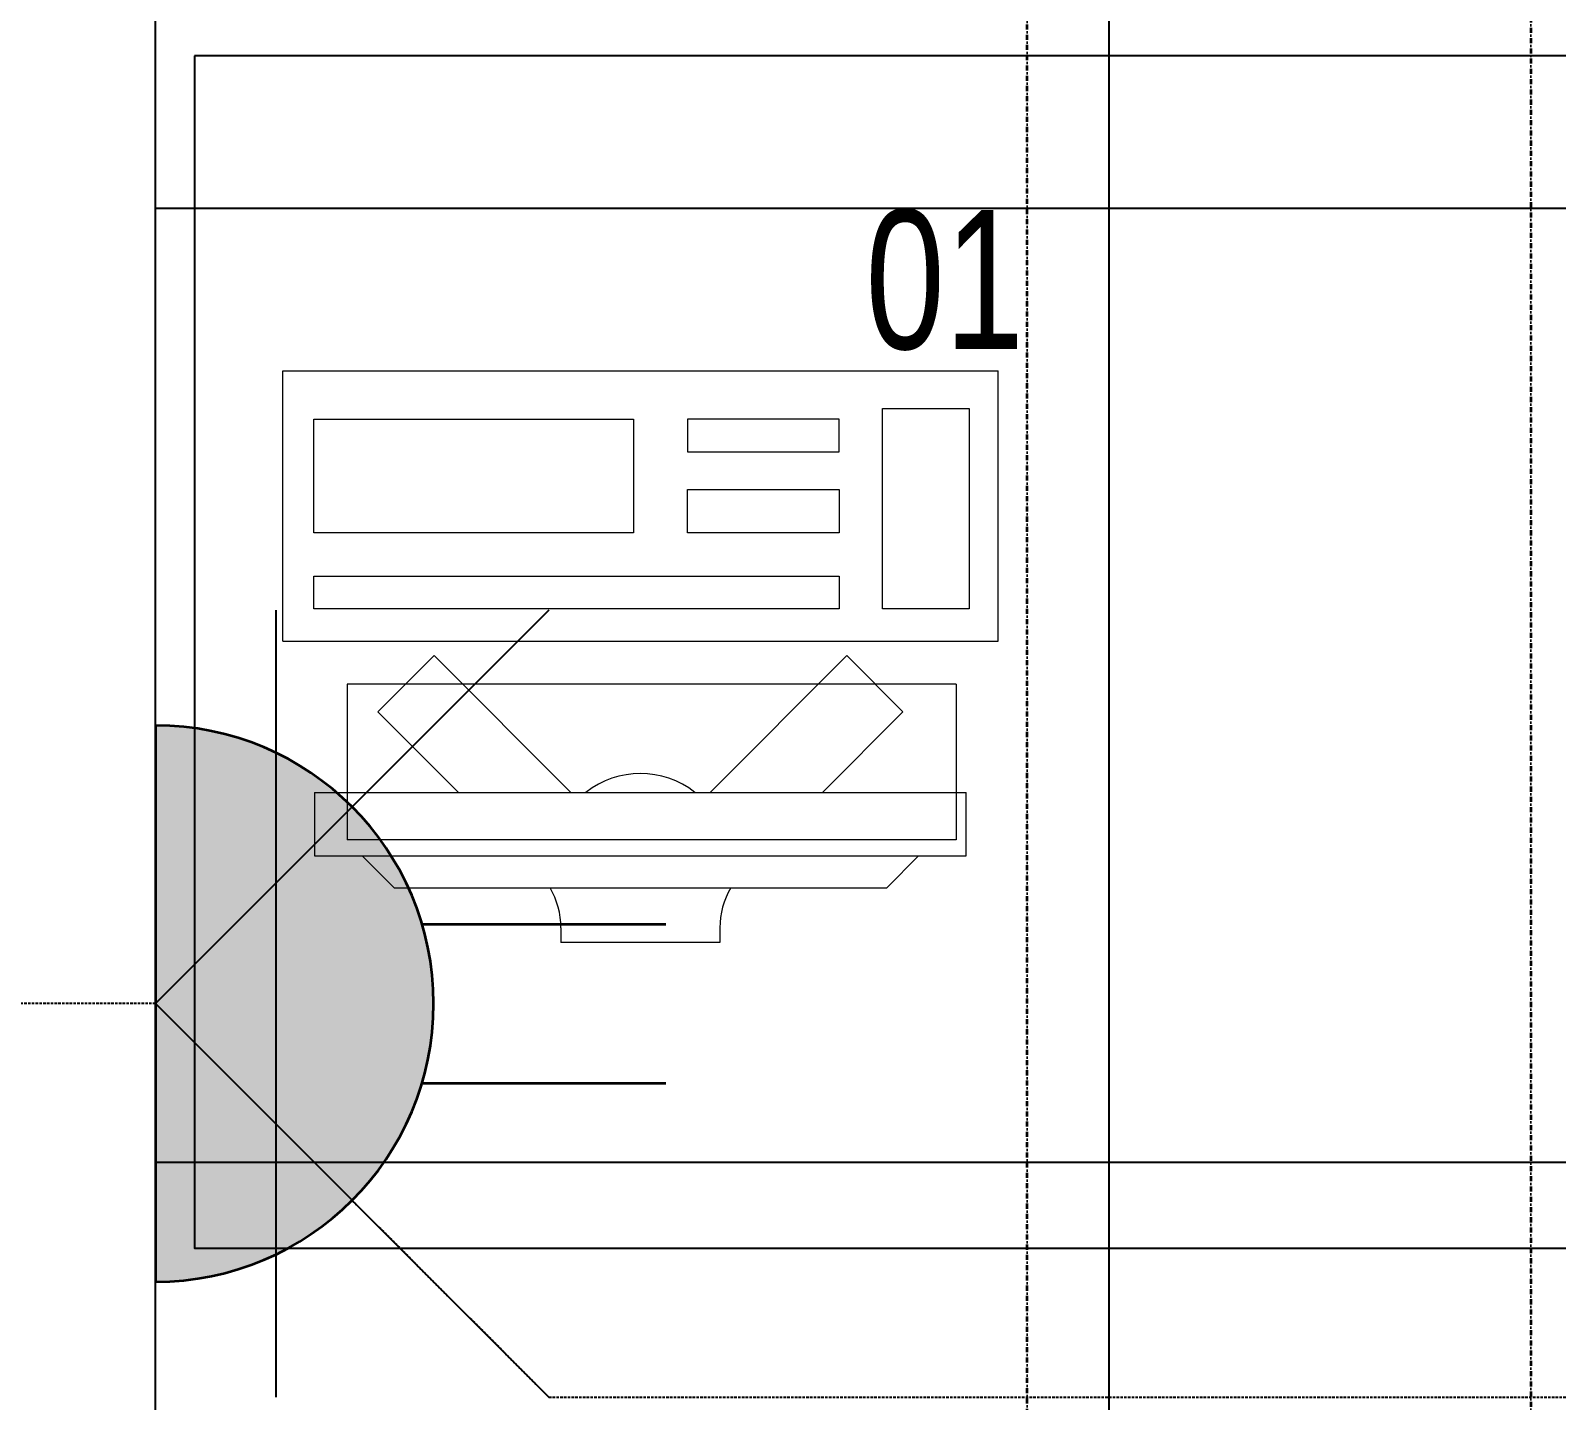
# Model space of a CAD drawing. Extents: x -178977 to 231842, y -29287 to 19916.
# Drawn here: x 10197 to 11157, y -4310 to -3448 of the extents above; entities that cross this region are included whole.
import ezdxf
from ezdxf.enums import TextEntityAlignment as Align

# ---------------------------------------------------------------- set-up
doc = ezdxf.new("R2010")
doc.units = 0
doc.header["$LTSCALE"] = 0.25
doc.linetypes.add('DASHDOT', pattern=[25.4, 12.7, -6.35, 0, -6.35])
doc.linetypes.add('HIDDEN', pattern=[9.525, 6.35, -3.175])
for name, color, linetype, lineweight in [('01-First Floor-FUR$0$72_EGR_EQP_TAG', 142, 'Continuous', 5), ('01-First Floor-FUR$0$LOADING', 253, 'Continuous', 5), ('01-First Floor-FUR$0$Walls', 251, 'Continuous', 5), ('E-LITE-CLNG-CNDT', 6, 'DASHDOT', 35), ('E-LITE-EXIT-NUMB', 6, 'Continuous', 25), ('E-POWR-CLNG-CNDT', 6, 'DASHDOT', 35), ('E-POWR-FLOR-CNDT', 6, 'HIDDEN', 25), ('E-POWR-WALL @ 100', 4, 'Continuous', 35)]:
    doc.layers.add(name, color=color, linetype=linetype, lineweight=lineweight)
doc.layers.add('01-First Floor-FUR$0$FALSE CEILING', color=251, linetype='Continuous')
doc.styles.add('01-First Floor-FUR$0$X3G_ENTITY_257CFD', font='swisscl.ttf', dxfattribs={"height": 200})
doc.styles.add('DC_SIMPLEX', font='SIMPLEX.shx', dxfattribs={"width": 0.7})

# ---------------------------------------------------------------- blocks, each defined once
blk = doc.blocks.new('01-First Floor-FUR$0$ITCWLS1-P')
at = {"layer": '01-First Floor-FUR$0$LOADING'}
for p, q in [((-0.17, 0.45), (-0.17, 0)), ((-0.17, 0.45), (0, 0.45)), ((0, 0.45), (0, 0)), ((-0.26509, 0.43, 0), (-0.30509, 0.43, 0)), ((-0.30509, 0.43, 0), (-0.30509, 0.02, 0)), ((-0.26509, 0.43, 0), (-0.26509, 0.02, 0)), ((-0.14957, 0.43047), (-0.12914, 0.43047)), ((-0.12914, 0.43047), (-0.12914, 0.40893)), ((-0.197, 0.40939), (-0.295, 0.40939)), ((-0.295, 0.02639), (-0.295, 0.40939)), ((-0.197, 0.02639), (-0.197, 0.40939)), ((-0.32509, 0.38, 0), (-0.30509, 0.4, 0)), ((-0.32509, 0.38, 0), (-0.32509, 0.07, 0)), ((-0.35032, 0.275), (-0.35961, 0.275)), ((-0.35961, 0.175), (-0.35961, 0.275)), ((-0.35032, 0.175), (-0.35961, 0.175)), ((-0.32509, 0.07, 0), (-0.30509, 0.05, 0)), ((-0.30509, 0.02, 0), (-0.26509, 0.02, 0)), ((-0.197, 0.02639), (-0.295, 0.02639)), ((-0.17, 0), (0, 0))]:
    blk.add_line(p, q, dxfattribs=at)
at = {"layer": '01-First Floor-FUR$0$LOADING', "extrusion": (2.48281e-10, 3.18408e-10, -1)}
for p, q in [((-0.26509, 0.33952), (-0.21443, 0.39019)), ((-0.17907, 0.35483), (-0.21443, 0.39019)), ((-0.26509, 0.26881), (-0.17907, 0.35483))]:
    blk.add_line(p, q, dxfattribs=at)
at = {"layer": '01-First Floor-FUR$0$LOADING', "extrusion": (2.48281e-10, -3.18408e-10, -1)}
for p, q in [((-0.26509, 0.18119), (-0.17907, 0.09517)), ((-0.26509, 0.11048), (-0.21443, 0.05981)), ((-0.17907, 0.09517), (-0.21443, 0.05981))]:
    blk.add_line(p, q, dxfattribs=at)
at = {"layer": '01-First Floor-FUR$0$LOADING'}
for points in [[(-0.12914, 0.40893), (-0.12914, 0.09996), (-0.14957, 0.09996), (-0.14957, 0.43047)], [(-0.14957, 0.09997), (-0.14957, 0.09997), (-0.14957, 0.09997), (-0.14957, 0.09997), (-0.14957, 0.09997), (-0.14957, 0.09997), (-0.14957, 0.09997), (-0.14957, 0.09997), (-0.14957, 0.09997)], [(-0.14957, 0.09997), (-0.14957, 0.09997), (-0.14957, 0.09997), (-0.14957, 0.09997), (-0.14957, 0.09997), (-0.14957, 0.09997), (-0.14957, 0.09997), (-0.14957, 0.09997), (-0.14957, 0.09997), (-0.14957, 0.09997), (-0.14957, 0.09997), (-0.14957, 0.09997), (-0.14957, 0.09997), (-0.14957, 0.09997), (-0.14957, 0.09997), (-0.14957, 0.09997), (-0.14957, 0.09997), (-0.14957, 0.09997)], [(-0.14957, 0.09996), (-0.14957, 0.09996), (-0.14957, 0.09996), (-0.14957, 0.09996), (-0.14957, 0.09996), (-0.14957, 0.09996), (-0.14957, 0.09996), (-0.14957, 0.09996), (-0.14957, 0.09996), (-0.14957, 0.09996)], [(-0.14957, 0.09996), (-0.14957, 0.09996), (-0.14957, 0.09996), (-0.14957, 0.09996), (-0.14957, 0.09996), (-0.14957, 0.09996), (-0.14957, 0.09996)], [(-0.14957, 0.09997), (-0.14957, 0.09997), (-0.14957, 0.09997), (-0.14957, 0.09997), (-0.14957, 0.09997), (-0.14957, 0.09997), (-0.14957, 0.09997), (-0.14957, 0.09997), (-0.14957, 0.09997), (-0.14957, 0.09997)], [(-0.14957, 0.09997), (-0.14957, 0.09997), (-0.14957, 0.09997), (-0.14957, 0.09997), (-0.14957, 0.09997), (-0.14957, 0.09997), (-0.14957, 0.09997), (-0.14957, 0.09997), (-0.14957, 0.09997), (-0.14957, 0.09997), (-0.14957, 0.09997), (-0.14957, 0.09997), (-0.14957, 0.09997), (-0.14957, 0.09997), (-0.14957, 0.09997)], [(-0.14957, 0.09997), (-0.14957, 0.09997), (-0.14957, 0.09997), (-0.14957, 0.09997), (-0.14957, 0.09997), (-0.14957, 0.09997), (-0.14957, 0.09997), (-0.14957, 0.09997), (-0.14957, 0.09997), (-0.14957, 0.09997)], [(-0.14957, 0.09997), (-0.14957, 0.09997), (-0.14957, 0.09997), (-0.14957, 0.09997), (-0.14957, 0.09997), (-0.14957, 0.09997), (-0.14957, 0.09997), (-0.14957, 0.09997), (-0.14957, 0.09997), (-0.14957, 0.09997)], [(-0.14957, 0.09996), (-0.14957, 0.09996), (-0.14957, 0.09996), (-0.14957, 0.09996), (-0.14957, 0.09996), (-0.14957, 0.09996), (-0.14957, 0.09996), (-0.14957, 0.09996), (-0.14957, 0.09996), (-0.14957, 0.09996), (-0.14957, 0.09996), (-0.14957, 0.09996), (-0.14957, 0.09996), (-0.14957, 0.09996), (-0.14957, 0.09996), (-0.14957, 0.09996), (-0.14957, 0.09996), (-0.14957, 0.09996), (-0.14957, 0.09997), (-0.14957, 0.09997), (-0.14957, 0.09997), (-0.14957, 0.09997), (-0.14957, 0.09997), (-0.14957, 0.09997), (-0.14957, 0.09997), (-0.14957, 0.09997), (-0.14957, 0.09997), (-0.14957, 0.09997), (-0.14957, 0.09997), (-0.14957, 0.09997), (-0.14957, 0.09997), (-0.14957, 0.09997), (-0.14956, 0.09997), (-0.14956, 0.09997), (-0.14956, 0.09997), (-0.14956, 0.09996), (-0.14956, 0.09996), (-0.14956, 0.09996), (-0.14956, 0.09996), (-0.14956, 0.09996), (-0.14956, 0.09996), (-0.14956, 0.09996), (-0.14956, 0.09996), (-0.14956, 0.09996), (-0.14956, 0.09996), (-0.14956, 0.09996), (-0.14956, 0.09996), (-0.14956, 0.09996), (-0.14957, 0.09996), (-0.14957, 0.09996), (-0.14957, 0.09996), (-0.14957, 0.09996), (-0.14957, 0.09996), (-0.14957, 0.09996)], [(-0.14957, 0.09996), (-0.14957, 0.09996), (-0.14957, 0.09996), (-0.14957, 0.09996), (-0.14957, 0.09996), (-0.14957, 0.09996), (-0.14957, 0.09996), (-0.14957, 0.09996), (-0.14957, 0.09996), (-0.14957, 0.09996), (-0.14957, 0.09997), (-0.14957, 0.09997), (-0.14957, 0.09997), (-0.14957, 0.09996), (-0.14957, 0.09996), (-0.14957, 0.09996), (-0.14957, 0.09996), (-0.14957, 0.09996), (-0.14957, 0.09996), (-0.14957, 0.09997), (-0.14957, 0.09997), (-0.14957, 0.09997), (-0.14957, 0.09997), (-0.14957, 0.09997), (-0.14957, 0.09997), (-0.14957, 0.09997), (-0.14957, 0.09997), (-0.14957, 0.09997), (-0.14957, 0.09997), (-0.14957, 0.09997), (-0.14957, 0.09997), (-0.14957, 0.09997), (-0.14957, 0.09997), (-0.14957, 0.09997), (-0.14957, 0.09997), (-0.14957, 0.09997), (-0.14957, 0.09997), (-0.14957, 0.09997), (-0.14957, 0.09997), (-0.14957, 0.09997), (-0.14957, 0.09997), (-0.14957, 0.09997), (-0.14957, 0.09997), (-0.14957, 0.09997), (-0.14957, 0.09997), (-0.14957, 0.09997), (-0.14957, 0.09997), (-0.14957, 0.09997), (-0.14957, 0.09997), (-0.14957, 0.09997), (-0.14957, 0.09997), (-0.14957, 0.09997), (-0.14957, 0.09997), (-0.14957, 0.09997), (-0.14957, 0.09997), (-0.14957, 0.09997), (-0.14957, 0.09997), (-0.14957, 0.09997), (-0.14957, 0.09997), (-0.14957, 0.09997), (-0.14957, 0.09997), (-0.14957, 0.09997), (-0.14957, 0.09997), (-0.14957, 0.09997), (-0.14957, 0.09997), (-0.14957, 0.09997), (-0.14957, 0.09997), (-0.14957, 0.09997), (-0.14957, 0.09997), (-0.14957, 0.09997), (-0.14957, 0.09997), (-0.14957, 0.09997), (-0.14957, 0.09997), (-0.14957, 0.09997), (-0.14957, 0.09997), (-0.14957, 0.09997), (-0.14957, 0.09997), (-0.14957, 0.09997), (-0.14957, 0.09997), (-0.14957, 0.09997), (-0.14956, 0.09997), (-0.14957, 0.09997), (-0.14957, 0.09997), (-0.14957, 0.09997), (-0.14957, 0.09997), (-0.14956, 0.09997), (-0.14957, 0.09997), (-0.14957, 0.09997), (-0.14957, 0.09997), (-0.14957, 0.09997), (-0.14957, 0.09997), (-0.14957, 0.09997), (-0.14957, 0.09997), (-0.14957, 0.09997), (-0.14957, 0.09997), (-0.14957, 0.09997), (-0.14956, 0.09997), (-0.14957, 0.09996), (-0.14957, 0.09996), (-0.14957, 0.09996), (-0.14956, 0.09996), (-0.14957, 0.09996), (-0.14957, 0.09996), (-0.14957, 0.09996), (-0.14957, 0.09996), (-0.14957, 0.09996), (-0.14957, 0.09996), (-0.14957, 0.09996), (-0.14957, 0.09996), (-0.14957, 0.09996), (-0.14957, 0.09996)], [(-0.14957, 0.09996), (-0.14957, 0.09996), (-0.14957, 0.09996), (-0.14957, 0.09996), (-0.14957, 0.09996), (-0.14957, 0.09996), (-0.14957, 0.09996), (-0.14957, 0.09996)], [(-0.14957, 0.09996), (-0.14957, 0.09996), (-0.14957, 0.09996), (-0.14957, 0.09996), (-0.14957, 0.09996), (-0.14957, 0.09996), (-0.14957, 0.09996), (-0.14957, 0.09996), (-0.14957, 0.09996), (-0.14957, 0.09996), (-0.14957, 0.09996), (-0.14957, 0.09996), (-0.14957, 0.09996), (-0.14957, 0.09996), (-0.14957, 0.09996), (-0.14957, 0.09996), (-0.14957, 0.09996), (-0.14957, 0.09996), (-0.14957, 0.09996), (-0.14957, 0.09996), (-0.14957, 0.09996), (-0.14957, 0.09996), (-0.14957, 0.09996), (-0.14957, 0.09996), (-0.14957, 0.09996), (-0.14957, 0.09996), (-0.14957, 0.09996), (-0.14957, 0.09996), (-0.14957, 0.09996), (-0.14957, 0.09996), (-0.14957, 0.09996), (-0.14957, 0.09996), (-0.14957, 0.09996), (-0.14957, 0.09996), (-0.14957, 0.09996), (-0.14957, 0.09996), (-0.14957, 0.09996), (-0.14957, 0.09996), (-0.14957, 0.09996), (-0.14957, 0.09996), (-0.14957, 0.09996), (-0.14957, 0.09996), (-0.14957, 0.09996), (-0.14957, 0.09996), (-0.14957, 0.09996), (-0.14957, 0.09996), (-0.14957, 0.09996), (-0.14957, 0.09996), (-0.14956, 0.09996), (-0.14956, 0.09996), (-0.14956, 0.09996), (-0.14956, 0.09996), (-0.14957, 0.09996), (-0.14957, 0.09996), (-0.14957, 0.09996), (-0.14957, 0.09996), (-0.14957, 0.09996), (-0.14957, 0.09996), (-0.14956, 0.09996), (-0.14957, 0.09996), (-0.14957, 0.09996), (-0.14957, 0.09996), (-0.14957, 0.09996), (-0.14957, 0.09996), (-0.14957, 0.09996), (-0.14957, 0.09996), (-0.14957, 0.09996), (-0.14957, 0.09996), (-0.14957, 0.09996), (-0.14956, 0.09996), (-0.14956, 0.09996), (-0.14957, 0.09996), (-0.14957, 0.09996), (-0.14957, 0.09996), (-0.14957, 0.09996), (-0.14957, 0.09996), (-0.14957, 0.09996), (-0.14957, 0.09996), (-0.14957, 0.09996), (-0.14957, 0.09996), (-0.14957, 0.09996), (-0.14957, 0.09996), (-0.14957, 0.09996), (-0.14957, 0.09996), (-0.14957, 0.09996), (-0.14957, 0.09996), (-0.14957, 0.09996), (-0.14957, 0.09996), (-0.14957, 0.09996)], [(-0.14957, 0.09996), (-0.14957, 0.09996), (-0.14957, 0.09996), (-0.14957, 0.09996), (-0.14957, 0.09996), (-0.14957, 0.09996), (-0.14957, 0.09996), (-0.14957, 0.09996), (-0.14957, 0.09996), (-0.14957, 0.09996), (-0.14957, 0.09996), (-0.14957, 0.09996)], [(-0.14957, 0.09996), (-0.14957, 0.09996), (-0.14956, 0.09996), (-0.14956, 0.09996), (-0.14956, 0.09996), (-0.14956, 0.09996), (-0.14957, 0.09996)], [(-0.14957, 0.09996), (-0.14957, 0.09996), (-0.14957, 0.09996), (-0.14957, 0.09996), (-0.14957, 0.09996), (-0.14957, 0.09996), (-0.14957, 0.09996), (-0.14957, 0.09996), (-0.14957, 0.09996), (-0.14956, 0.09996), (-0.14956, 0.09996), (-0.14956, 0.09996), (-0.14956, 0.09996), (-0.14956, 0.09996), (-0.14956, 0.09996), (-0.14956, 0.09996), (-0.14957, 0.09996)]]:
    blk.add_lwpolyline(points, dxfattribs=at)
for points in [[(-0.1019, 0.43047), (-0.03039, 0.43047), (-0.03039, 0.22944), (-0.1019, 0.22944)], [(-0.1019, 0.19536), (-0.07466, 0.19536), (-0.07466, 0.09996), (-0.1019, 0.09996)], [(-0.03039, 0.19536), (-0.05082, 0.19536), (-0.05082, 0.09996), (-0.03039, 0.09996)], [(-0.14956, 0.09996), (-0.14956, 0.09996), (-0.14956, 0.09996), (-0.14956, 0.09996), (-0.14956, 0.09996), (-0.14956, 0.09996), (-0.14956, 0.09996), (-0.14956, 0.09996), (-0.14957, 0.09996), (-0.14957, 0.09996), (-0.14957, 0.09996), (-0.14957, 0.09996), (-0.14957, 0.09996), (-0.14957, 0.09996), (-0.14957, 0.09996), (-0.14957, 0.09996), (-0.14957, 0.09996), (-0.14957, 0.09996), (-0.14957, 0.09996), (-0.14957, 0.09996), (-0.14957, 0.09996), (-0.14957, 0.09996), (-0.14957, 0.09996), (-0.14957, 0.09996), (-0.14957, 0.09996), (-0.14957, 0.09996), (-0.14957, 0.09996), (-0.14957, 0.09996), (-0.14957, 0.09996), (-0.14957, 0.09996), (-0.14957, 0.09996), (-0.14957, 0.09996), (-0.14957, 0.09996), (-0.14957, 0.09996), (-0.14957, 0.09996), (-0.14957, 0.09996), (-0.14957, 0.09996), (-0.14957, 0.09996), (-0.14957, 0.09996), (-0.14957, 0.09996), (-0.14957, 0.09996), (-0.14957, 0.09996), (-0.14957, 0.09996), (-0.14957, 0.09996), (-0.14957, 0.09996), (-0.14957, 0.09996), (-0.14957, 0.09996), (-0.14957, 0.09996), (-0.14957, 0.09996), (-0.14957, 0.09996), (-0.14957, 0.09996), (-0.14957, 0.09996), (-0.14957, 0.09996), (-0.14957, 0.09996), (-0.14957, 0.09996), (-0.14957, 0.09996), (-0.14957, 0.09996), (-0.14956, 0.09996), (-0.14956, 0.09996), (-0.14956, 0.09996), (-0.14956, 0.09996), (-0.14956, 0.09996), (-0.14956, 0.09996), (-0.14956, 0.09996), (-0.14956, 0.09996), (-0.14956, 0.09996), (-0.14956, 0.09996), (-0.14956, 0.09996), (-0.14956, 0.09996), (-0.14956, 0.09996), (-0.14956, 0.09996), (-0.14956, 0.09996), (-0.14956, 0.09996), (-0.14956, 0.09996), (-0.14956, 0.09996), (-0.14956, 0.09996), (-0.14956, 0.09996), (-0.14956, 0.09996), (-0.14956, 0.09996), (-0.14956, 0.09996), (-0.14956, 0.09996), (-0.14956, 0.09996), (-0.14956, 0.09996), (-0.14956, 0.09996), (-0.14956, 0.09996), (-0.14956, 0.09996), (-0.14956, 0.09996), (-0.14956, 0.09996), (-0.14956, 0.09996), (-0.14957, 0.09996), (-0.14957, 0.09996), (-0.14957, 0.09996), (-0.14957, 0.09996), (-0.14957, 0.09996), (-0.14957, 0.09996), (-0.14957, 0.09996), (-0.14957, 0.09996), (-0.14957, 0.09996), (-0.14957, 0.09996), (-0.14957, 0.09996), (-0.14957, 0.09996), (-0.14957, 0.09996), (-0.14957, 0.09996), (-0.14957, 0.09996), (-0.14957, 0.09996), (-0.14957, 0.09996), (-0.14957, 0.09996), (-0.14957, 0.09996), (-0.14957, 0.09996), (-0.14957, 0.09996), (-0.14957, 0.09996), (-0.14957, 0.09996), (-0.14957, 0.09996), (-0.14957, 0.09996), (-0.14957, 0.09996), (-0.14957, 0.09996), (-0.14957, 0.09996), (-0.14957, 0.09996), (-0.14957, 0.09996), (-0.14957, 0.09996), (-0.14957, 0.09996), (-0.14957, 0.09996), (-0.14957, 0.09996), (-0.14957, 0.09996), (-0.14957, 0.09996), (-0.14957, 0.09996), (-0.14957, 0.09996), (-0.14957, 0.09996), (-0.14957, 0.09996), (-0.14957, 0.09996), (-0.14957, 0.09996), (-0.14957, 0.09996), (-0.14957, 0.09996), (-0.14957, 0.09996), (-0.14957, 0.09996), (-0.14957, 0.09996), (-0.14957, 0.09996), (-0.14957, 0.09996), (-0.14957, 0.09996), (-0.14957, 0.09996), (-0.14957, 0.09996), (-0.14957, 0.09996), (-0.14957, 0.09996), (-0.14957, 0.09996), (-0.14957, 0.09996), (-0.14957, 0.09996), (-0.14957, 0.09996), (-0.14957, 0.09996), (-0.14957, 0.09996), (-0.14957, 0.09996), (-0.14957, 0.09996), (-0.14957, 0.09996), (-0.14957, 0.09996), (-0.14957, 0.09996), (-0.14956, 0.09996), (-0.14956, 0.09996), (-0.14956, 0.09996), (-0.14956, 0.09996), (-0.14956, 0.09996), (-0.14956, 0.09996), (-0.14956, 0.09996), (-0.14956, 0.09996), (-0.14956, 0.09996), (-0.14956, 0.09996), (-0.14956, 0.09996), (-0.14956, 0.09996), (-0.14956, 0.09996), (-0.14956, 0.09996), (-0.14956, 0.09996), (-0.14956, 0.09996), (-0.14956, 0.09996), (-0.14956, 0.09996), (-0.14956, 0.09996), (-0.14956, 0.09996), (-0.14956, 0.09996), (-0.14956, 0.09996), (-0.14956, 0.09996), (-0.14956, 0.09996), (-0.14956, 0.09996), (-0.14956, 0.09996), (-0.14956, 0.09996), (-0.14956, 0.09996), (-0.14956, 0.09996), (-0.14956, 0.09996), (-0.14956, 0.09996), (-0.14956, 0.09996), (-0.14956, 0.09996), (-0.14956, 0.09996), (-0.14956, 0.09996), (-0.14956, 0.09996), (-0.14956, 0.09996), (-0.14956, 0.09996), (-0.14956, 0.09996), (-0.14956, 0.09996), (-0.14956, 0.09996), (-0.14956, 0.09996), (-0.14956, 0.09996), (-0.14956, 0.09996), (-0.14956, 0.09996), (-0.14956, 0.09996), (-0.14956, 0.09996), (-0.14957, 0.09996), (-0.14957, 0.09996), (-0.14957, 0.09996), (-0.14957, 0.09996), (-0.14957, 0.09996), (-0.14957, 0.09996), (-0.14957, 0.09996), (-0.14957, 0.09996), (-0.14957, 0.09996), (-0.14957, 0.09996), (-0.14957, 0.09996), (-0.14957, 0.09996), (-0.14957, 0.09996), (-0.14957, 0.09996), (-0.14957, 0.09996), (-0.14957, 0.09996), (-0.14957, 0.09996), (-0.14957, 0.09996), (-0.14957, 0.09996), (-0.14957, 0.09996), (-0.14957, 0.09996), (-0.14957, 0.09996), (-0.14957, 0.09996), (-0.14957, 0.09996), (-0.14957, 0.09996), (-0.14957, 0.09996), (-0.14957, 0.09996), (-0.14957, 0.09996), (-0.14957, 0.09996), (-0.14957, 0.09996), (-0.14957, 0.09996), (-0.14957, 0.09996), (-0.14957, 0.09996), (-0.14957, 0.09996), (-0.14956, 0.09996), (-0.14956, 0.09996), (-0.14956, 0.09996), (-0.14956, 0.09996), (-0.14956, 0.09996), (-0.14956, 0.09996), (-0.14956, 0.09996), (-0.14956, 0.09996), (-0.14956, 0.09996), (-0.14956, 0.09996), (-0.14956, 0.09996), (-0.14956, 0.09996), (-0.14956, 0.09996), (-0.14956, 0.09996), (-0.14956, 0.09996), (-0.14956, 0.09996), (-0.14956, 0.09996), (-0.14956, 0.09996), (-0.14956, 0.09996), (-0.14956, 0.09996), (-0.14956, 0.09996), (-0.14956, 0.09996), (-0.14956, 0.09996), (-0.14956, 0.09996), (-0.14956, 0.09996), (-0.14956, 0.09996), (-0.14956, 0.09996), (-0.14956, 0.09996), (-0.14956, 0.09996), (-0.14956, 0.09996), (-0.14956, 0.09996), (-0.14956, 0.09996), (-0.14956, 0.09996), (-0.14956, 0.09996), (-0.14956, 0.09996), (-0.14956, 0.09996), (-0.14956, 0.09996), (-0.14956, 0.09996), (-0.14956, 0.09996), (-0.14956, 0.09996), (-0.14956, 0.09996), (-0.14956, 0.09996)], [(-0.14957, 0.09996), (-0.14957, 0.09996), (-0.14957, 0.09996), (-0.14957, 0.09996), (-0.14957, 0.09996), (-0.14957, 0.09996), (-0.14957, 0.09996), (-0.14957, 0.09996), (-0.14957, 0.09996), (-0.14957, 0.09996), (-0.14957, 0.09996), (-0.14957, 0.09996), (-0.14957, 0.09996), (-0.14957, 0.09996), (-0.14957, 0.09996), (-0.14957, 0.09996), (-0.14957, 0.09996), (-0.14957, 0.09996), (-0.14957, 0.09996), (-0.14957, 0.09996), (-0.14957, 0.09996), (-0.14957, 0.09996), (-0.14957, 0.09996), (-0.14957, 0.09996), (-0.14957, 0.09996), (-0.14957, 0.09996), (-0.14957, 0.09996), (-0.14957, 0.09996), (-0.14957, 0.09996), (-0.14957, 0.09996), (-0.14957, 0.09996), (-0.14957, 0.09996), (-0.14957, 0.09996), (-0.14957, 0.09996), (-0.14957, 0.09996), (-0.14957, 0.09996), (-0.14957, 0.09996), (-0.14957, 0.09996), (-0.14957, 0.09996), (-0.14957, 0.09996), (-0.14957, 0.09996), (-0.14957, 0.09996), (-0.14957, 0.09996), (-0.14957, 0.09996), (-0.14957, 0.09996), (-0.14957, 0.09996), (-0.14957, 0.09996), (-0.14957, 0.09996), (-0.14957, 0.09996), (-0.14957, 0.09996), (-0.14957, 0.09996), (-0.14957, 0.09996), (-0.14957, 0.09996), (-0.14957, 0.09996), (-0.14957, 0.09996), (-0.14957, 0.09996), (-0.14957, 0.09996), (-0.14957, 0.09996), (-0.14957, 0.09996), (-0.14957, 0.09996), (-0.14957, 0.09996), (-0.14957, 0.09996), (-0.14957, 0.09996), (-0.14957, 0.09996), (-0.14957, 0.09996), (-0.14957, 0.09996), (-0.14957, 0.09996), (-0.14957, 0.09996), (-0.14957, 0.09996), (-0.14957, 0.09996), (-0.14957, 0.09996), (-0.14957, 0.09996), (-0.14957, 0.09996), (-0.14957, 0.09996), (-0.14957, 0.09996), (-0.14957, 0.09996), (-0.14957, 0.09996), (-0.14957, 0.09996), (-0.14957, 0.09996), (-0.14957, 0.09996), (-0.14957, 0.09996), (-0.14957, 0.09996), (-0.14957, 0.09996), (-0.14957, 0.09996), (-0.14957, 0.09996), (-0.14957, 0.09996), (-0.14957, 0.09996), (-0.14957, 0.09996), (-0.14957, 0.09996), (-0.14957, 0.09996), (-0.14957, 0.09996), (-0.14957, 0.09996), (-0.14957, 0.09996), (-0.14957, 0.09996), (-0.14957, 0.09996), (-0.14957, 0.09996), (-0.14957, 0.09996), (-0.14957, 0.09996), (-0.14957, 0.09996), (-0.14957, 0.09996), (-0.14957, 0.09996), (-0.14957, 0.09996), (-0.14957, 0.09996), (-0.14957, 0.09996), (-0.14957, 0.09996), (-0.14957, 0.09996), (-0.14957, 0.09996), (-0.14957, 0.09996), (-0.14957, 0.09996), (-0.14957, 0.09996), (-0.14957, 0.09996), (-0.14957, 0.09996), (-0.14957, 0.09996), (-0.14957, 0.09996), (-0.14957, 0.09996), (-0.14957, 0.09996), (-0.14957, 0.09996), (-0.14957, 0.09996), (-0.14957, 0.09996), (-0.14957, 0.09996), (-0.14957, 0.09996), (-0.14957, 0.09996), (-0.14957, 0.09996), (-0.14957, 0.09996), (-0.14957, 0.09996), (-0.14957, 0.09996), (-0.14957, 0.09996), (-0.14957, 0.09996), (-0.14957, 0.09996), (-0.14957, 0.09996), (-0.14957, 0.09996), (-0.14957, 0.09996), (-0.14957, 0.09996), (-0.14957, 0.09996), (-0.14957, 0.09996), (-0.14957, 0.09996), (-0.14957, 0.09996), (-0.14957, 0.09996), (-0.14957, 0.09996), (-0.14957, 0.09996), (-0.14957, 0.09996), (-0.14957, 0.09996), (-0.14957, 0.09996), (-0.14957, 0.09996), (-0.14957, 0.09996), (-0.14957, 0.09996), (-0.14957, 0.09996), (-0.14957, 0.09996), (-0.14957, 0.09996), (-0.14957, 0.09996), (-0.14957, 0.09996), (-0.14957, 0.09996), (-0.14957, 0.09996), (-0.14957, 0.09996), (-0.14957, 0.09996), (-0.14957, 0.09996), (-0.14957, 0.09996), (-0.14957, 0.09996), (-0.14957, 0.09996), (-0.14957, 0.09996), (-0.14957, 0.09996), (-0.14957, 0.09996), (-0.14957, 0.09996), (-0.14957, 0.09996), (-0.14957, 0.09996), (-0.14957, 0.09996), (-0.14957, 0.09996), (-0.14957, 0.09996), (-0.14957, 0.09996), (-0.14957, 0.09996), (-0.14957, 0.09996), (-0.14957, 0.09996), (-0.14957, 0.09996), (-0.14957, 0.09996), (-0.14957, 0.09996), (-0.14957, 0.09996), (-0.14957, 0.09996), (-0.14957, 0.09996), (-0.14957, 0.09996), (-0.14957, 0.09996), (-0.14957, 0.09996), (-0.14957, 0.09996), (-0.14957, 0.09996), (-0.14957, 0.09996), (-0.14957, 0.09996), (-0.14957, 0.09996), (-0.14957, 0.09996), (-0.14957, 0.09996), (-0.14957, 0.09996), (-0.14957, 0.09996), (-0.14957, 0.09996), (-0.14957, 0.09996), (-0.14957, 0.09996), (-0.14957, 0.09996), (-0.14957, 0.09996), (-0.14957, 0.09996), (-0.14957, 0.09996), (-0.14957, 0.09996), (-0.14957, 0.09996), (-0.14957, 0.09996), (-0.14957, 0.09996), (-0.14957, 0.09996), (-0.14957, 0.09996), (-0.14957, 0.09996), (-0.14957, 0.09996), (-0.14957, 0.09996), (-0.14957, 0.09996), (-0.14957, 0.09996), (-0.14957, 0.09996), (-0.14957, 0.09996), (-0.14957, 0.09996), (-0.14957, 0.09996), (-0.14957, 0.09996), (-0.14957, 0.09996)], [(-0.14957, 0.09996), (-0.14957, 0.09996), (-0.14957, 0.09996), (-0.14957, 0.09996), (-0.14957, 0.09996), (-0.14957, 0.09996), (-0.14957, 0.09996), (-0.14957, 0.09996), (-0.14957, 0.09996), (-0.14957, 0.09996), (-0.14957, 0.09996), (-0.14957, 0.09996), (-0.14957, 0.09996), (-0.14957, 0.09996), (-0.14957, 0.09996), (-0.14957, 0.09996), (-0.14957, 0.09996), (-0.14957, 0.09996), (-0.14957, 0.09996), (-0.14957, 0.09996), (-0.14957, 0.09996), (-0.14957, 0.09996), (-0.14957, 0.09996), (-0.14957, 0.09996), (-0.14957, 0.09996), (-0.14957, 0.09996), (-0.14957, 0.09996), (-0.14957, 0.09996), (-0.14957, 0.09996), (-0.14957, 0.09996), (-0.14957, 0.09996), (-0.14957, 0.09996), (-0.14957, 0.09996), (-0.14957, 0.09996), (-0.14957, 0.09996), (-0.14957, 0.09996), (-0.14957, 0.09996), (-0.14957, 0.09996), (-0.14957, 0.09996), (-0.14957, 0.09996), (-0.14957, 0.09996), (-0.14957, 0.09996), (-0.14957, 0.09996), (-0.14957, 0.09996), (-0.14957, 0.09996), (-0.14957, 0.09996), (-0.14957, 0.09996), (-0.14957, 0.09996), (-0.14957, 0.09996), (-0.14957, 0.09996), (-0.14957, 0.09996), (-0.14957, 0.09996), (-0.14957, 0.09996), (-0.14957, 0.09996), (-0.14957, 0.09996), (-0.14957, 0.09996), (-0.14957, 0.09996), (-0.14957, 0.09996), (-0.14957, 0.09996), (-0.14957, 0.09996), (-0.14957, 0.09996), (-0.14957, 0.09996), (-0.14957, 0.09996), (-0.14957, 0.09996), (-0.14957, 0.09996), (-0.14957, 0.09996), (-0.14957, 0.09996), (-0.14957, 0.09996), (-0.14957, 0.09996), (-0.14957, 0.09996), (-0.14957, 0.09996), (-0.14957, 0.09996), (-0.14957, 0.09996), (-0.14957, 0.09996), (-0.14957, 0.09996), (-0.14957, 0.09996), (-0.14957, 0.09996), (-0.14957, 0.09996), (-0.14957, 0.09996), (-0.14957, 0.09996), (-0.14957, 0.09996), (-0.14957, 0.09996), (-0.14957, 0.09996), (-0.14957, 0.09996), (-0.14957, 0.09996), (-0.14957, 0.09996), (-0.14957, 0.09996), (-0.14957, 0.09996), (-0.14957, 0.09996), (-0.14957, 0.09996), (-0.14957, 0.09996), (-0.14957, 0.09996), (-0.14957, 0.09996), (-0.14957, 0.09996), (-0.14957, 0.09996), (-0.14957, 0.09996), (-0.14957, 0.09996), (-0.14957, 0.09996), (-0.14957, 0.09996), (-0.14957, 0.09996), (-0.14957, 0.09996), (-0.14957, 0.09996), (-0.14957, 0.09996), (-0.14957, 0.09996), (-0.14957, 0.09996), (-0.14957, 0.09996), (-0.14957, 0.09996), (-0.14957, 0.09996), (-0.14957, 0.09996), (-0.14957, 0.09996), (-0.14957, 0.09996), (-0.14957, 0.09996), (-0.14957, 0.09996), (-0.14957, 0.09996), (-0.14957, 0.09996), (-0.14957, 0.09996), (-0.14957, 0.09996), (-0.14957, 0.09996), (-0.14957, 0.09996), (-0.14957, 0.09996), (-0.14957, 0.09996), (-0.14957, 0.09996), (-0.14957, 0.09996), (-0.14957, 0.09996), (-0.14957, 0.09996), (-0.14957, 0.09996), (-0.14957, 0.09996), (-0.14957, 0.09996), (-0.14957, 0.09996), (-0.14957, 0.09996), (-0.14957, 0.09996), (-0.14957, 0.09996), (-0.14957, 0.09996), (-0.14957, 0.09996), (-0.14957, 0.09996), (-0.14957, 0.09996), (-0.14957, 0.09996), (-0.14957, 0.09996), (-0.14957, 0.09996), (-0.14957, 0.09996), (-0.14957, 0.09996), (-0.14957, 0.09996), (-0.14957, 0.09996), (-0.14957, 0.09996), (-0.14957, 0.09996), (-0.14957, 0.09996), (-0.14957, 0.09996), (-0.14957, 0.09996), (-0.14957, 0.09996), (-0.14957, 0.09996), (-0.14957, 0.09996), (-0.14957, 0.09996), (-0.14957, 0.09996), (-0.14957, 0.09996), (-0.14957, 0.09996), (-0.14957, 0.09996), (-0.14957, 0.09996), (-0.14957, 0.09996), (-0.14957, 0.09996), (-0.14957, 0.09996), (-0.14957, 0.09996), (-0.14957, 0.09996), (-0.14957, 0.09996), (-0.14957, 0.09996), (-0.14957, 0.09996), (-0.14957, 0.09996), (-0.14957, 0.09996), (-0.14957, 0.09996), (-0.14957, 0.09996), (-0.14957, 0.09996), (-0.14957, 0.09996), (-0.14957, 0.09996), (-0.14957, 0.09996), (-0.14957, 0.09996), (-0.14957, 0.09996), (-0.14957, 0.09996), (-0.14957, 0.09996), (-0.14957, 0.09996), (-0.14957, 0.09996), (-0.14957, 0.09996), (-0.14957, 0.09996), (-0.14957, 0.09996), (-0.14957, 0.09996), (-0.14957, 0.09996), (-0.14957, 0.09996), (-0.14957, 0.09996), (-0.14957, 0.09996), (-0.14957, 0.09996), (-0.14957, 0.09996), (-0.14957, 0.09996), (-0.14957, 0.09996), (-0.14957, 0.09996), (-0.14957, 0.09996), (-0.14957, 0.09996), (-0.14957, 0.09996), (-0.14957, 0.09996), (-0.14957, 0.09996), (-0.14957, 0.09996), (-0.14957, 0.09996), (-0.14957, 0.09996), (-0.14957, 0.09996), (-0.14957, 0.09996), (-0.14957, 0.09996), (-0.14957, 0.09996), (-0.14957, 0.09996), (-0.14957, 0.09996), (-0.14957, 0.09996), (-0.14957, 0.09996), (-0.14957, 0.09996), (-0.14957, 0.09996), (-0.14957, 0.09996), (-0.14957, 0.09996), (-0.14957, 0.09996), (-0.14957, 0.09996), (-0.14957, 0.09996), (-0.14957, 0.09996), (-0.14957, 0.09996), (-0.14957, 0.09996), (-0.14957, 0.09996)], [(-0.14957, 0.0727), (-0.02358, 0.0727), (-0.02358, 0.01818), (-0.14957, 0.01818)]]:
    blk.add_lwpolyline(points, close=True, dxfattribs=at)
for centre, radius, start, end in [((-0.35032, 0.325), 0.05, 270, 300.30934), ((-0.3089, 0.225), 0.05564, 321.94311, 38.05689), ((-0.35032, 0.125), 0.05, 59.69066, 90)]:
    blk.add_arc(centre, radius, start, end, dxfattribs=at)
blk = doc.blocks.new('01-First Floor-FUR')
at = {"layer": '01-First Floor-FUR$0$FALSE CEILING', "linetype": 'Continuous'}
for p, q in [((10876, -7160), (10876, -2810)), ((10276, -3560), (14276, -3560)), ((10276, -4160), (14276, -4160))]:
    blk.add_line(p, q, dxfattribs=at)
at = {"layer": '01-First Floor-FUR$0$FALSE CEILING'}
blk.add_lwpolyline([(14276, -7160), (10276, -7160), (10276, -2810), (14276, -2810)], close=True, dxfattribs=at)
at = {"layer": '01-First Floor-FUR$0$FALSE CEILING', "elevation": -0.11}
blk.add_lwpolyline([(10300.64, -3464.23), (10300.64, -4214.23), (11800.64, -4214.23), (11800.64, -3464.23)], close=True, dxfattribs=at)
at = {"layer": '01-First Floor-FUR$0$LOADING', "elevation": -0.11}
blk.add_lwpolyline([(10300.64, -3464.23), (10300.64, -4214.23), (11800.64, -4214.23), (11800.64, -3464.23)], close=True, dxfattribs=at)
at = {"layer": '01-First Floor-FUR$0$Walls'}
blk.add_line((10276, -2810), (10276, -7160), dxfattribs=at)
at = {"layer": '01-First Floor-FUR$0$LOADING', "extrusion": (-1.9399e-16, 8.01373e-06, 1), "xscale": 1000.00000000001, "yscale": 1000.00000000001, "zscale": 1000.00000000001, "rotation": 90}
blk.add_blockref('01-First Floor-FUR$0$ITCWLS1-P', (10806.11, -3662.37, -0.14), dxfattribs=at)
at = {"layer": '01-First Floor-FUR$0$72_EGR_EQP_TAG', "insert": (10772.6, -3561.03, -0.11), "char_height": 87.473, "attachment_point": 2, "style": '01-First Floor-FUR$0$X3G_ENTITY_257CFD'}
blk.add_mtext('01', dxfattribs=at)
blk = doc.blocks.new('*U69')
h = blk.add_hatch(color=253)
edge = h.paths.add_edge_path()
edge.add_line((-1.75, 0), (1.75, 0))
edge.add_arc((0, 0), 1.75, 180, 360, ccw=False)
for p, q in [((-0.5, -1.6771), (-0.5, -3.2113)), ((0.5, -1.6771), (0.5, -3.2113))]:
    blk.add_line(p, q)
blk.add_lwpolyline([(-1.75, 0, 1), (1.75, 0)], format="xyb", close=True)
at = {"layer": 'Defpoints'}
for p, q in [((-2.4749, -2.4749), (0, 0)), ((2.4749, -2.4749), (0, 0)), ((2.4749, -0.7582), (-2.4749, -0.7582))]:
    blk.add_line(p, q, dxfattribs=at)
at = {"layer": 'E-LITE-EXIT-NUMB', "style": 'DC_SIMPLEX', "width": 0.7, "flags": 8}
blk.add_attdef('TYPE', text='', height=2, rotation=360, dxfattribs=at).set_placement((-2.682, 5.2383), align=Align.RIGHT)
blk.add_attdef('CIRCUIT', (2.682, 5.2383), '', height=2, rotation=360, dxfattribs=at)

msp = doc.modelspace()

# ---------------------------------------------------------------- linework, layer by layer
at = {"layer": 'E-POWR-CLNG-CNDT'}
for points in [[(10276, -4828.19), (10491.96, -4541.68), (10749.34, -4541.68, 0.414214), (10824.34, -4466.68), (10824.34, -1260)], [(11141.29, -1260), (11141.29, -8686.76, -0.414214), (11066.29, -8761.76), (10534.28, -8761.76, 0.217363), (10477.63, -8787.61), (10276, -9019.99)]]:
    msp.add_lwpolyline(points, format="xyb", dxfattribs=at)
at = {"layer": 'E-POWR-FLOR-CNDT'}
for points in [[(10276, -4060.33), (7980.82, -4060.33, -0.414214), (7905.82, -3985.33), (7905.82, 1962.84)], [(10399.74, -4184.07), (10523.49, -4307.81), (14100.18, -4307.81, -0.414214), (14200.18, -4407.81), (14200.18, -5214.2)]]:
    msp.add_lwpolyline(points, format="xyb", dxfattribs=at)

# ---------------------------------------------------------------- block references
at = {"layer": 'E-LITE-CLNG-CNDT'}
msp.add_blockref('01-First Floor-FUR', (0, 0), dxfattribs=at)
at = {"layer": 'E-POWR-WALL @ 100', "xscale": 100, "yscale": 100, "zscale": 100, "rotation": 90.00000000000001}
msp.add_blockref('*U69', (10276, -4060.33), dxfattribs=at)

doc.saveas('drawing.dxf')
